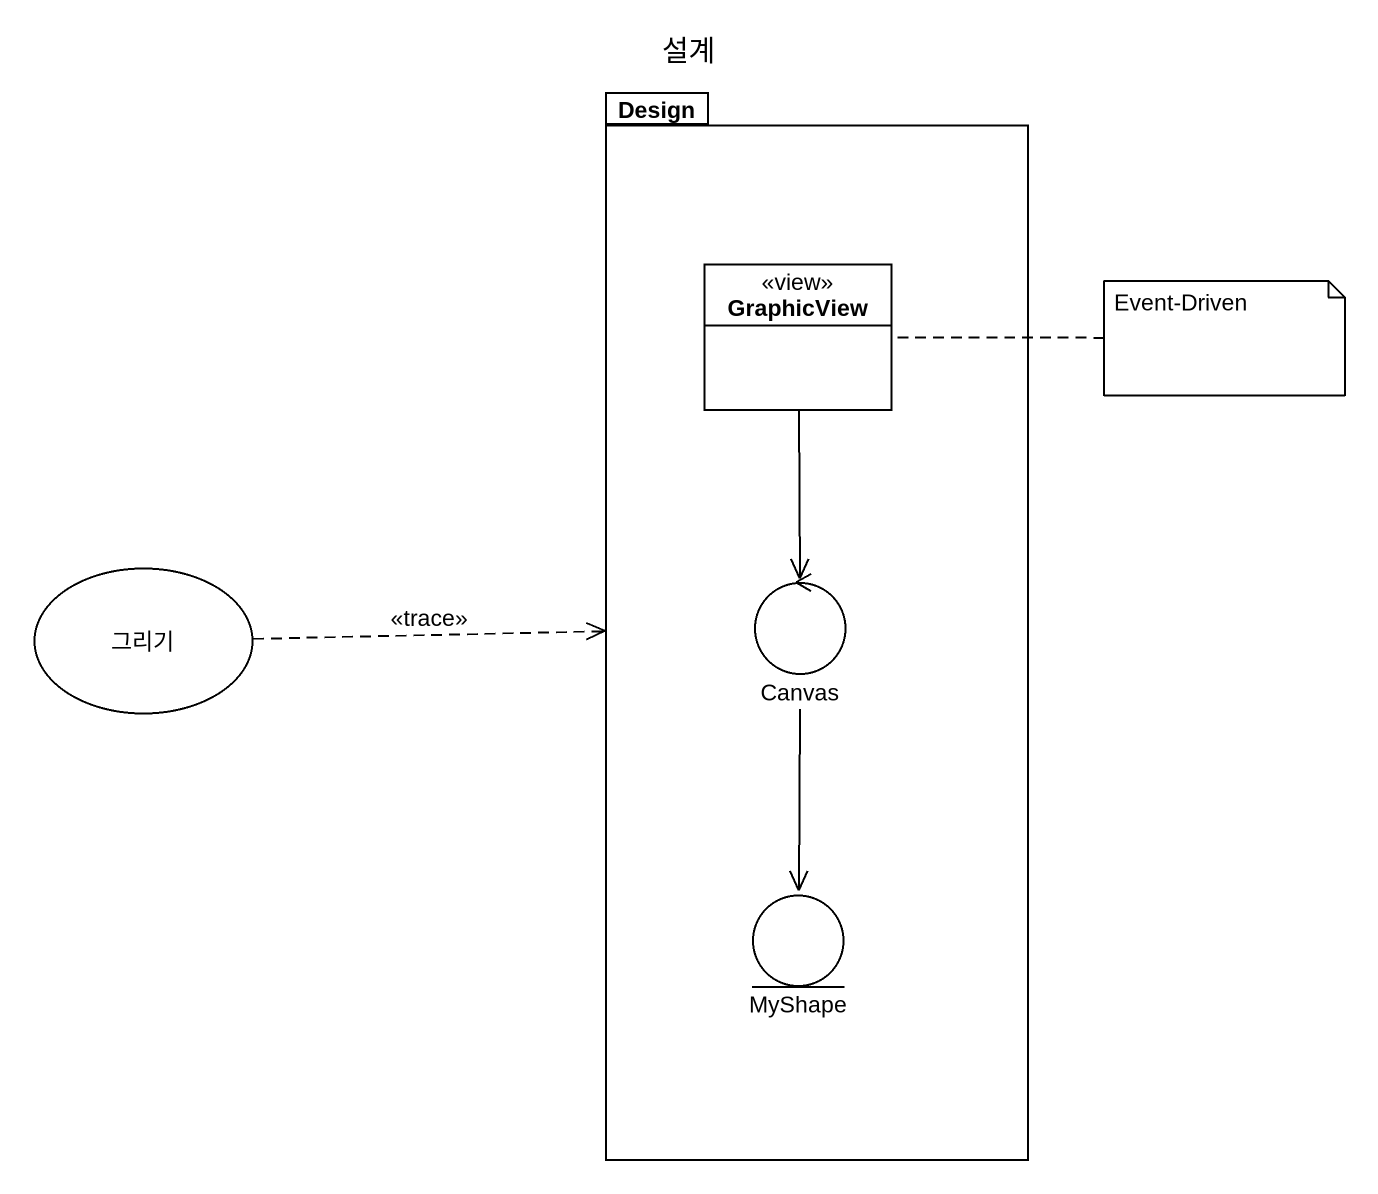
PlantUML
@startuml
title 설계
allowmixing
hide circle
hide empty members
package Design {
  class GraphicView <<view>>
  control Canvas
  entity MyShape
}
usecase 그리기
GraphicView --> Canvas
그리기 .right.> Design : <<trace>>
Canvas --> MyShape
note right of GraphicView : Event-Driven
@enduml
